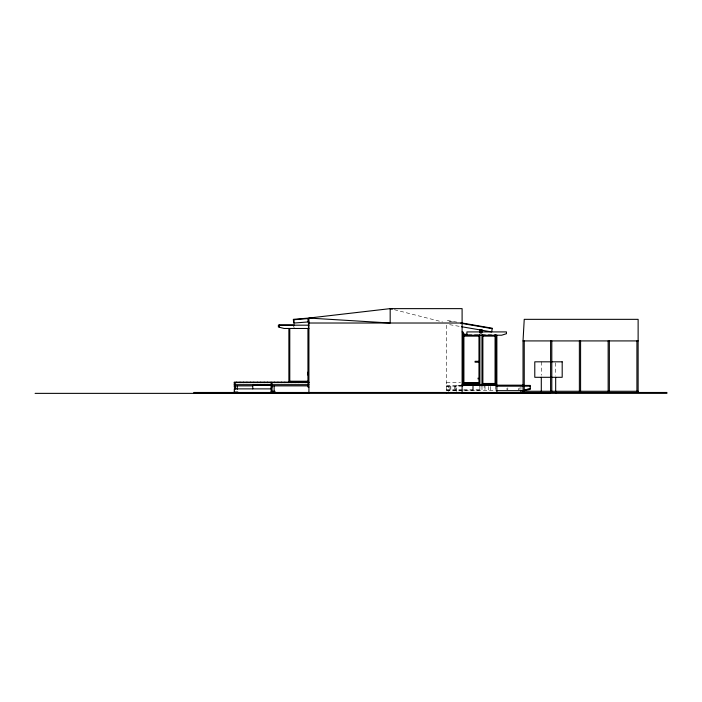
<?xml version="1.0" encoding="UTF-8"?>
<svg xmlns="http://www.w3.org/2000/svg" width="702" height="702" viewBox="0 0 702 702"><rect width="100%" height="100%" fill="white"/><g stroke="black" fill="none" stroke-linecap="round" stroke-linejoin="round"><path stroke-width="0.53" stroke-dasharray="3.51 2.63" d="M294.577 327.132L293.673 327.132L293.673 325.035M479.878 333.722L481.976 333.722M468.278 334.319L479.878 334.319M481.976 334.319L495.972 334.319M446.516 382.581L460.503 382.581M461.214 385.275L455.809 385.275L455.809 393.366M446.516 385.424L460.652 385.424M446.516 386.17L462.697 386.214M446.516 386.477L448.613 386.477L448.613 391.47M446.516 389.47L462.653 389.47M463.732 389.47L479.878 389.47M446.516 390.373L462.653 390.373M463.732 390.373L479.878 390.373M446.516 390.672L496.06 390.672M235.179 391.268L238.031 391.268M456.827 322.113L447.156 320.437L447.077 320.884L453.527 321.999M449.631 324.666L461.065 326.641M394.357 309.696L442.523 321.955M555.677 362.855L555.677 375.237M541.295 361.82L541.295 375.237M520.937 386.477L520.937 389.47M519.182 387.82L519.182 389.47L518.278 389.47L518.278 386.17M507.792 387.82L507.792 389.47L506.888 389.47L506.888 386.17M495.507 386.17L495.507 389.47M490.47 386.477L490.47 391.47M488.373 386.477L488.373 391.47M485.012 386.17L485.012 389.47L484.117 389.47L484.117 386.17M481.976 386.17L481.976 391.479M479.878 386.17L479.878 392.471M473.622 386.17L473.622 389.47M472.727 386.17L472.727 389.47M456.73 391.47L456.73 386.477L454.633 386.477L454.633 391.47M456.405 385.275L456.405 386.214M450.842 386.17L450.842 389.47M449.947 386.17L449.947 389.47M446.516 325.193L446.516 392.471"/><path stroke-width="1.05" d="M523.034 393.366L523.034 340.918L524.236 319.34L638.127 319.34L638.127 392.471M479.878 335.214L478.975 336.118L463.899 336.118L463.004 335.214L501.667 335.214L506.458 333.713L506.458 331.914L466.9 331.914L466.9 335.214M495.972 335.214L495.068 336.118L482.871 336.118L481.976 335.214M463.004 332.818L463.899 333.713L463.899 383.476L463.004 384.38L479.878 384.38L478.975 383.476L478.975 334.801M482.871 334.801L482.871 383.476L481.976 384.38L495.972 384.38L495.068 383.476L495.068 334.801M524.061 390.33L530.229 388.276M537.425 393.304L540.057 392.769M524.061 390.496L530.229 389.47L530.229 385.424L461.732 385.424M293.401 319.787L308.906 318.506L308.862 318.059L390.172 308.634L462.1 308.634L462.1 393.366L550.403 393.304M308.915 321.885L293.673 323.069L293.366 319.34L308.862 318.059L390.172 323.017L390.172 308.634L392.26 309.161M308.915 323.017L462.1 323.017M294.577 325.035L278.387 325.035L278.387 326.983L284.082 328.475L308.915 328.475M279.291 325.184L308.915 325.184M462.1 331.914L463.004 331.914L463.004 385.275M463.004 334.319L467.216 334.319M523.034 340.918L638.127 340.918M479.018 361.302L475.078 361.302L475.078 362.197L479.018 362.197M289.777 381.23L308.011 381.23M308.915 382.125L288.382 382.125L288.382 382.581M234.284 382.581L308.915 382.581M463.706 382.581L478.799 382.581M463.899 383.476L478.975 383.476M482.871 383.476L495.068 383.476M234.284 384.678L308.915 384.678M271.147 385.275L252.773 385.275L252.773 388.873M461.214 385.275L523.034 385.275M235.179 385.872L252.615 385.872M272.043 385.872L308.011 385.872M496.296 386.17L530.229 386.17M235.179 387.074L234.284 387.074L234.284 382.125L236.53 382.125L236.53 382.581M271.147 387.074L272.043 387.074M308.915 387.074L308.011 387.074L308.011 382.581M271.147 388.873L234.284 388.873L234.284 392.471M496.797 390.672L523.034 390.672M523.034 391.268L638.127 391.268M35.1 393.366L666.9 393.366L666.9 392.471L193.822 392.471L193.822 392.918L308.915 392.918L308.915 318.585L308.011 318.585L308.011 321.885M461.126 322.85L492.295 328.229L491.654 331.914L461.565 326.728M461.047 323.297L492.216 328.668M293.848 319.752L294.12 323.034M636.925 340.918L636.925 391.268M609.354 340.918L609.354 391.268M608.151 340.918L608.151 391.268M580.58 340.918L580.58 391.268M579.378 340.918L579.378 391.268M555.677 377.299L555.677 393.366M551.807 340.918L551.807 391.268M550.605 340.918L550.605 391.268M541.295 377.299L541.295 393.366M524.236 340.918L524.236 391.268M522.437 385.275L522.437 386.214M520.937 390.417L520.937 393.366M496.867 335.187L496.867 393.366M496.27 385.275L496.27 386.214M495.972 334.968L495.972 385.275M481.976 332.678L481.976 329.528L481.072 329.528L481.072 332.678M481.976 334.81L481.976 385.942M480.773 332.678L480.773 329.528L479.878 329.528L479.878 332.678M479.878 334.81L479.878 385.942M479.878 392.471L479.878 393.366M478.08 378.08L478.08 378.983M462.697 385.275L462.697 386.214M446.516 392.471L446.516 393.366M308.459 321.885L308.459 382.125M308.011 328.466L308.011 382.125M307.713 372.235L307.713 374.938M305.616 382.125L305.616 382.581M305.467 382.125L305.467 382.581M302.167 382.125L302.167 382.581M302.018 382.125L302.018 382.581M298.719 382.125L298.719 382.581M298.569 382.125L298.569 382.581M295.27 382.125L295.27 382.581M295.121 382.125L295.121 382.581M291.83 382.125L291.83 382.581M291.681 382.125L291.681 382.581M289.777 328.466L289.777 382.125M288.882 328.466L288.882 382.125M288.232 382.581L288.232 382.125L284.933 382.125L284.933 382.581M284.784 382.581L284.784 382.125L281.484 382.125L281.484 382.581M281.335 382.581L281.335 382.125L278.036 382.125L278.036 382.581M280.142 392.471L280.142 392.918M279.291 325.035L279.291 326.983M277.887 382.581L277.887 382.125L274.596 382.125L274.596 382.581M274.894 393.366L274.894 391.268L271.297 391.268L271.297 393.366M274.447 382.581L274.447 382.125L271.147 382.125L271.147 392.471M274.14 386.214L274.14 391.268M272.043 382.581L272.043 391.268M270.998 382.581L270.998 382.125L267.699 382.125L267.699 382.581M267.55 382.581L267.55 382.125L264.25 382.125L264.25 382.581M264.101 382.581L264.101 382.125L260.802 382.125L260.802 382.581M260.653 382.581L260.653 382.125L257.362 382.125L257.362 382.581M257.213 382.581L257.213 382.125L253.913 382.125L253.913 382.581M253.764 382.581L253.764 382.125L250.465 382.125L250.465 382.581M251.369 392.471L251.369 392.918M250.316 382.581L250.316 382.125L247.016 382.125L247.016 382.581M246.867 382.581L246.867 382.125L243.568 382.125L243.568 382.581M243.418 382.581L243.418 382.125L240.128 382.125L240.128 382.581M239.979 382.581L239.979 382.125L236.679 382.125L236.679 382.581M237.276 386.214L237.276 389.25M235.179 382.581L235.179 389.25M234.433 391.268L234.433 393.366M222.595 392.471L222.595 392.918M562.188 361.82L534.784 361.82L534.784 377.299L562.188 377.299L562.188 361.82"/></g></svg>
